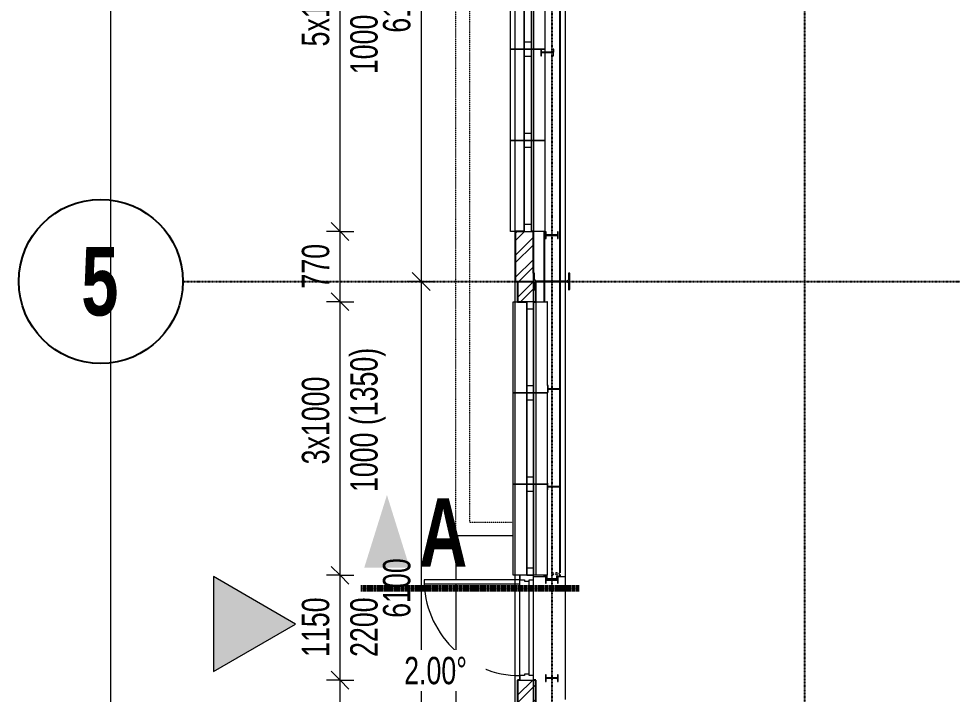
# Model space of a CAD drawing. Header units: millimetres. Extents: x 175370 to 209523, y 3478 to 159868.
# Drawn here: x 175370 to 185611, y 127270 to 134680 of the extents above; entities that cross this region are included whole.
import ezdxf

# ---------------------------------------------------------------- set-up
doc = ezdxf.new("R2010")
doc.units = ezdxf.units.MM
for name, pattern in [('1_Čerchovaná 4_0mm', [8, 4, -2, 0, -2]), ('1_Čerchovaná 6_0mm', [12, 6, -3, 0, -3]), ('3_Čárkovaná 1_0mm', [2, 1, -1])]:
    doc.linetypes.add(name, pattern=pattern)
for name, color, linetype, lineweight in [('A-ANNO-DIMS', 7, 'Continuous', 9), ('A-ANNO-DIMS-150', 7, 'Continuous', 9), ('A-DETL-MBND', 7, '3_Čárkovaná 1_0mm', 9), ('A-DETL-THIN', 7, 'Continuous', 9), ('A-DOOR', 7, 'Continuous', 9), ('A-DOOR-1', 7, 'Continuous', 18), ('A-DOOR-FRAM', 7, 'Continuous', 18), ('A-FLOR', 7, 'Continuous', 9), ('A-GENM', 7, 'Continuous', 9), ('A-GLAZ', 7, 'Continuous', 9), ('A-GLAZ-SILL', 7, 'Continuous', 9), ('A-WALL', 7, 'Continuous', 9), ('A-WALL-1', 7, 'Continuous', 25), ('G-ANNO-DIMS-1', 7, 'Continuous', 25), ('G-ANNO-SYMB', 7, 'Continuous', 9), ('G-ANNO-SYMB-1', 7, '1_Čerchovaná 4_0mm', 100), ('G-ANNO-SYMB-2', 7, 'Continuous', 18), ('S-BEAM', 7, 'Continuous', 9), ('S-COLS', 7, 'Continuous', 9), ('Vlastní 1_A-DETL-GENF', 7, 'Continuous', 9)]:
    doc.layers.add(name, color=color, linetype=linetype, lineweight=lineweight)
for name, color, linetype, lineweight, true_color in [('A-WALL-PATT-1', 9, 'Continuous', 9, 0x808080), ('S-GRID-1', 9, '1_Čerchovaná 6_0mm', 25, 0x808080), ('S-GRID-IDEN', 9, 'Continuous', 25, 0x808080), ('S-GRID-IDEN-1', 9, 'Continuous', 9, 0x808080)]:
    doc.layers.add(name, color=color, linetype=linetype, lineweight=lineweight, true_color=true_color)
doc.styles.add('Arial', font='arial.ttf', dxfattribs={"width": 0.7, "height": 300})
doc.styles.add('Arial_B', font='arialbd.ttf', dxfattribs={"width": 0.7, "height": 750})
doc.dimstyles.new('Vnitřní_-_průhledné', dxfattribs={"dimscale": 304.8, "dimtxt": 306.07782, "dimasz": 0.639764, "dimexe": 0.492126, "dimexo": 0.0625, "dimgap": 0.098425, "dimtad": 1, "dimdec": 0, "dimrnd": 5, "dimzin": 0, "dimdsep": 46, "dimtxsty": 'Arial', "dimblk1": 'OBLIQUE', "dimblk2": 'OBLIQUE', "dimsah": 1, "dimcen": 0.09, "dimdle": 0.492126, "dimazin": 0, "dimtfac": 1, "dimtdec": 4, "dimtix": 1, "dimtmove": 0, "dimatfit": 3, "dimfxl": 0.492126, "dimfxlon": 1, "dimtvp": 1, "dimtolj": 1, "dimtzin": 0, "dimarcsym": 2})
doc.dimstyles.new('Vnitřní_-_průhledné_1', dxfattribs={"dimscale": 304.8, "dimtxt": 306.07782, "dimasz": 0.639764, "dimexe": 0.492126, "dimexo": 0.0625, "dimgap": 0.098425, "dimtad": 1, "dimdec": 0, "dimrnd": 5, "dimzin": 0, "dimdsep": 46, "dimtxsty": 'Arial', "dimblk1": 'OBLIQUE', "dimblk2": 'OBLIQUE', "dimsah": 1, "dimcen": 0.09, "dimdle": 0.492126, "dimazin": 0, "dimtfac": 1, "dimtdec": 4, "dimtix": 1, "dimtmove": 2, "dimatfit": 3, "dimfxl": 0.492126, "dimfxlon": 1, "dimtvp": 1, "dimtolj": 1, "dimtzin": 0, "dimarcsym": 2})
pattern_1 = [(45.00036, (0, 0), (-121.23422, 121.2327), []), (45.00036, (80.82, 0.0005), (-121.23422, 121.2327), [])]

# ---------------------------------------------------------------- blocks, each defined once
blk = doc.blocks.new('Sloup IPE - 388008-1NP')
at = {"layer": 'S-COLS'}
for p, q in [((223092, 19780), (222999, 19625)), ((223070, 19717), (223103, 19773)), ((223103, 19773), (223092, 19780)), ((223010, 19618), (223044, 19674)), ((223073, 19681), (223356, 19511)), ((223361, 19518), (223077, 19688)), ((222999, 19625), (223010, 19618)), ((223342, 19419), (223434, 19574)), ((223423, 19581), (223390, 19525)), ((223434, 19574), (223423, 19581)), ((223363, 19482), (223330, 19426)), ((223330, 19426), (223342, 19419))]:
    blk.add_line(p, q, dxfattribs=at)
at = {"layer": 'S-COLS', "flags": 128}
for points in [[(223044, 19674), (223047, 19678), (223050, 19681), (223054, 19683), (223059, 19684), (223064, 19684), (223068, 19683), (223073, 19681)], [(223077, 19688), (223073, 19691), (223070, 19695), (223068, 19699), (223067, 19704), (223067, 19708), (223068, 19713), (223070, 19717)], [(223356, 19511), (223360, 19508), (223363, 19504), (223365, 19500), (223366, 19495), (223366, 19491), (223365, 19486), (223363, 19482)], [(223390, 19525), (223387, 19521), (223383, 19518), (223379, 19516), (223374, 19515), (223370, 19515), (223365, 19516), (223361, 19518)]]:
    blk.add_lwpolyline(points, dxfattribs=at)
blk = doc.blocks.new('Sloup IPE - 396249-1NP')
at = {"layer": 'S-COLS'}
for p, q in [((220936, 15937), (220899, 15875)), ((220899, 15875), (220905, 15871)), ((220905, 15871), (220919, 15894)), ((220923, 15898), (220924, 15898)), ((220928, 15905), (220927, 15905)), ((220928, 15910), (220942, 15934)), ((220928, 15897), (221024, 15839)), ((221027, 15843), (220931, 15901)), ((220942, 15934), (220936, 15937)), ((221027, 15829), (221013, 15806)), ((221013, 15806), (221019, 15802)), ((221019, 15802), (221056, 15865)), ((221051, 15869), (221037, 15845)), ((221056, 15865), (221051, 15869))]:
    blk.add_line(p, q, dxfattribs=at)
at = {"layer": 'S-COLS', "flags": 128}
for points in [[(220919, 15894), (220920, 15896), (220921, 15897), (220922, 15897), (220924, 15898), (220925, 15898), (220927, 15897), (220928, 15897)], [(220931, 15901), (220930, 15902), (220929, 15903), (220928, 15904), (220927, 15906), (220927, 15907), (220928, 15909), (220928, 15910)], [(221024, 15839), (221026, 15838), (221027, 15837), (221027, 15835), (221028, 15834), (221028, 15832), (221028, 15831), (221027, 15829)], [(221037, 15845), (221036, 15844), (221034, 15843), (221033, 15842), (221031, 15842), (221030, 15842), (221028, 15842), (221027, 15843)]]:
    blk.add_lwpolyline(points, dxfattribs=at)
at = {"layer": 'S-COLS'}
for points in [[(220928, 15897), (220928, 15897), (220927, 15898), (220925, 15898), (220924, 15898), (220924, 15898)], [(220928, 15897), (220928, 15897), (220927, 15898), (220925, 15898), (220925, 15898)], [(220931, 15901), (220930, 15901), (220929, 15902), (220928, 15903), (220928, 15904), (220928, 15905)], [(220931, 15901), (220930, 15901), (220929, 15902), (220929, 15903), (220928, 15903)]]:
    blk.add_open_spline(points, degree=3, dxfattribs=at)
blk = doc.blocks.new('Sloup IPE - 400226-1NP')
at = {"layer": 'S-COLS'}
for p, q in [((221492, 16861), (221454, 16798)), ((221454, 16798), (221460, 16795)), ((221460, 16795), (221474, 16818)), ((221484, 16834), (221498, 16857)), ((221484, 16820), (221580, 16763)), ((221582, 16767), (221486, 16824)), ((221498, 16857), (221492, 16861)), ((221582, 16753), (221568, 16730)), ((221568, 16730), (221574, 16726)), ((221574, 16726), (221612, 16789)), ((221606, 16792), (221592, 16769)), ((221612, 16789), (221606, 16792))]:
    blk.add_line(p, q, dxfattribs=at)
for centre, start, end in [((221480, 16814), 58.9896, 148.9896), ((221490, 16830), 148.9896, 238.9896), ((221576, 16757), 328.9896, 58.9896), ((221586, 16773), 238.9896, 328.9896)]:
    blk.add_arc(centre, 7, start, end, dxfattribs=at)
blk = doc.blocks.new('Sloup IPE - 400484-1NP')
at = {"layer": 'S-COLS'}
for p, q in [((223439, 20101), (223401, 20038)), ((223431, 20074), (223445, 20097)), ((223445, 20097), (223439, 20101)), ((223401, 20038), (223407, 20034)), ((223407, 20034), (223421, 20058)), ((223431, 20060), (223527, 20002)), ((223530, 20006), (223433, 20064)), ((223530, 19993), (223516, 19969)), ((223516, 19969), (223521, 19966)), ((223521, 19966), (223559, 20028)), ((223553, 20032), (223539, 20009)), ((223559, 20028), (223553, 20032))]:
    blk.add_line(p, q, dxfattribs=at)
for centre, start, end in [((223437, 20070), 148.9896, 238.9896), ((223427, 20054), 58.9896, 148.9896), ((223524, 19996), 328.9896, 58.9896), ((223533, 20012), 238.9896, 328.9896)]:
    blk.add_arc(centre, 7, start, end, dxfattribs=at)
blk = doc.blocks.new('OKNO_1k - Okno Hala 1000x1000-586513-1NP')
at = {"layer": 'A-GENM'}
for p, q in [((-500, 225), (-500, 220)), ((-500, 80), (-500, 220)), ((500, 230), (-436, 230)), ((500, 220), (500, 230)), ((500, 220), (500, 80))]:
    blk.add_line(p, q, dxfattribs=at)
at = {"layer": 'A-GLAZ'}
for p, q in [((-500, 80), (-500, 0)), ((500, 80), (-500, 80)), ((-420, 80), (-420, 0)), ((420, 0), (420, 80)), ((500, 0), (500, 80)), ((500, 0), (-500, 0)), ((-500, 0), (500, 0)), ((-500, -150), (-500, 0)), ((500, -75), (500, -150)), ((500, -150), (-500, -150))]:
    blk.add_line(p, q, dxfattribs=at)
at = {"layer": 'A-GLAZ-SILL'}
blk.add_line((-500, 100), (500, 100), dxfattribs=at)
blk = doc.blocks.new('OKNO_1k - Okno Hala 1000x1000-V1-1NP')
at = {"layer": 'A-GENM'}
for p, q in [((420, 230), (-500, 230)), ((-500, 230), (-500, 220)), ((-500, 100), (-500, 220)), ((500, 230), (493, 230)), ((500, 220), (500, 230)), ((500, 220), (500, 80))]:
    blk.add_line(p, q, dxfattribs=at)
at = {"layer": 'A-GLAZ'}
for p, q in [((-500, 80), (-500, 0)), ((500, 80), (-500, 80)), ((-420, 80), (-420, 0)), ((420, 0), (420, 80)), ((500, 0), (500, 80)), ((500, 0), (-500, 0)), ((-500, 0), (500, 0)), ((-500, -150), (-500, -100)), ((500, 0), (500, -150)), ((500, -150), (-500, -150))]:
    blk.add_line(p, q, dxfattribs=at)
at = {"layer": 'A-GLAZ-SILL'}
blk.add_line((-500, 100), (500, 100), dxfattribs=at)
blk = doc.blocks.new('OKNO_1k - Okno Hala 1000x1000-V2-1NP')
at = {"layer": 'A-GENM'}
for p, q in [((-467, 230), (-500, 230)), ((-500, 230), (-500, 220)), ((-500, 189), (-500, 220)), ((500, 230), (-462, 230)), ((500, 220), (500, 230)), ((500, 220), (500, 80)), ((-500, 80), (-500, 183))]:
    blk.add_line(p, q, dxfattribs=at)
at = {"layer": 'A-GLAZ'}
for p, q in [((-500, 80), (-500, 0)), ((500, 80), (-500, 80)), ((-420, 80), (-420, 0)), ((420, 0), (420, 80)), ((500, 0), (500, 80)), ((500, 0), (-500, 0)), ((-500, 0), (500, 0)), ((-500, -150), (-500, 0)), ((500, 0), (500, -150)), ((500, -150), (-500, -150))]:
    blk.add_line(p, q, dxfattribs=at)
at = {"layer": 'A-GLAZ-SILL'}
blk.add_line((-500, 100), (500, 100), dxfattribs=at)
blk = doc.blocks.new('OKNO_1k - Okno Hala 1000x1000-V5-1NP')
at = {"layer": 'A-GENM'}
for p, q in [((500, 230), (-500, 230)), ((-500, 230), (-500, 220)), ((-500, 80), (-500, 220)), ((500, 220), (500, 230)), ((500, 220), (500, 100))]:
    blk.add_line(p, q, dxfattribs=at)
at = {"layer": 'A-GLAZ'}
for p, q in [((-500, 80), (-500, 0)), ((500, 80), (-500, 80)), ((-420, 80), (-420, 0)), ((420, 0), (420, 80)), ((500, 0), (500, 80)), ((500, 0), (-500, 0)), ((-500, 0), (500, 0)), ((-500, -150), (-500, 0)), ((500, -100), (500, -150)), ((500, -150), (-500, -150))]:
    blk.add_line(p, q, dxfattribs=at)
at = {"layer": 'A-GLAZ-SILL'}
blk.add_line((-500, 100), (500, 100), dxfattribs=at)
blk = doc.blocks.new('IPE - 500435-1NP')
at = {"layer": 'S-BEAM'}
for p, q in [((226240, 24797), (226001, 24399)), ((226249, 24796), (226007, 24395)), ((226274, 24854), (226252, 24816)), ((226281, 24850), (226257, 24809)), ((226274, 24854), (226281, 24850)), ((226281, 24850), (226289, 24845)), ((226289, 24845), (226414, 24770)), ((226389, 24712), (223292, 19559)), ((226395, 24705), (223299, 19555)), ((226379, 24695), (226384, 24704)), ((226379, 24695), (226384, 24704)), ((226422, 24765), (226400, 24729)), ((226404, 24738), (226409, 24747)), ((226404, 24738), (226409, 24747)), ((226429, 24761), (226408, 24727)), ((226414, 24770), (226422, 24765)), ((226422, 24765), (226429, 24761)), ((223425, 20113), (223145, 19648)), ((223431, 20109), (223152, 19644)), ((223140, 19640), (223028, 19453)), ((223147, 19636), (223035, 19449)), ((223288, 19552), (222684, 18548)), ((223295, 19548), (222708, 18572)), ((222681, 18542), (222135, 17634)), ((222671, 18510), (221651, 16814)), ((222126, 17619), (221643, 16815)), ((221482, 16882), (221478, 16875)), ((221478, 16875), (221485, 16871)), ((221489, 16878), (221485, 16871)), ((221485, 16871), (221492, 16866)), ((221492, 16866), (221509, 16856)), ((221494, 16831), (221509, 16856)), ((221585, 16777), (221494, 16831)), ((221585, 16777), (221600, 16802)), ((221618, 16791), (221600, 16802)), ((221635, 16802), (221625, 16786)), ((221640, 16795), (221632, 16782)), ((221618, 16791), (221625, 16786)), ((221625, 16786), (221632, 16782)), ((221625, 16786), (221625, 16786))]:
    blk.add_line(p, q, dxfattribs=at)
for centre, start, end in [((226246, 24807), 238.9896, 285.6424), ((226246, 24807), 12.3369, 58.9896), ((226280, 24786), 58.9896, 238.9896), ((226280, 24786), 193.9896, 208.9896), ((226280, 24786), 238.9896, 58.9896), ((226313, 24799), 58.9896, 238.9896), ((226313, 24799), 238.9896, 58.9896), ((226287, 24756), 58.9896, 238.9896), ((226287, 24756), 178.9896, 193.9896), ((226287, 24756), 238.9896, 58.9896), ((226314, 24766), 58.9896, 238.9896), ((226314, 24766), 238.9896, 304.3583), ((226314, 24766), 278.2108, 304.3583), ((226314, 24766), 2.8456, 58.9896), ((226332, 24755), 173.621, 212.8422), ((226332, 24755), 173.621, 238.9896), ((226314, 24766), 2.8456, 47.7608), ((226334, 24759), 99.4691, 139.9485), ((226334, 24759), 58.9896, 139.9485), ((226332, 24755), 238.9896, 340.5255), ((226334, 24759), 317.4537, 58.9896), ((226366, 24735), 137.4537, 238.9896), ((226368, 24739), 58.9896, 160.5255), ((226366, 24735), 238.9896, 340.5255), ((226373, 24704), 58.9896, 238.9896), ((226373, 24704), 238.9896, 246.8264), ((226368, 24739), 317.4537, 58.9896), ((226373, 24704), 51.1529, 58.9896), ((226373, 24704), 51.1529, 58.9896), ((226399, 24747), 58.9896, 238.9896), ((226400, 24714), 192.3369, 238.9896), ((226399, 24747), 238.9896, 246.8264), ((226399, 24747), 238.9896, 246.8264), ((226402, 24718), 58.9896, 105.6424), ((226399, 24747), 51.1529, 58.9896), ((221577, 16845), 58.9896, 238.9896), ((221577, 16845), 238.9896, 58.9896), ((221611, 16825), 58.9896, 238.9896), ((221611, 16825), 238.9896, 58.9896), ((221611, 16825), 343.9896, 358.9896), ((221646, 16804), 192.3369, 238.9896), ((221646, 16804), 58.9896, 105.6424)]:
    blk.add_arc(centre, 11, start, end, dxfattribs=at)
for points, knots in [([(226249, 24796), (226249, 24796), (226249, 24796), (226250, 24797), (226251, 24797), (226251, 24797), (226252, 24798), (226253, 24799), (226254, 24800), (226255, 24801), (226256, 24803), (226257, 24805), (226257, 24806), (226257, 24807), (226257, 24808), (226257, 24808), (226257, 24809), (226257, 24809), (226257, 24809)], [-1, -1, -1, -1, -0.9, -0.85, -0.8, -0.75, -0.7, -0.65, -0.6, -0.5, -0.4, -0.35, -0.3, -0.25, -0.2, -0.15, -0.1, 0, 0, 0, 0]), ([(226368, 24694), (226369, 24694), (226370, 24694), (226371, 24694), (226371, 24694), (226372, 24693), (226372, 24693), (226373, 24693), (226374, 24693), (226374, 24693), (226375, 24694), (226375, 24694), (226375, 24694), (226376, 24694), (226376, 24694), (226377, 24694), (226377, 24694), (226378, 24695), (226378, 24695), (226379, 24695)], [-1, -1, -1, -1, -0.9, -0.8, -0.75, -0.7, -0.65, -0.6, -0.55, -0.5, -0.45, -0.4, -0.375, -0.35, -0.3, -0.25, -0.2, -0.1, 0, 0, 0, 0]), ([(226380, 24713), (226380, 24713), (226381, 24712), (226381, 24711), (226382, 24711), (226382, 24710), (226382, 24710), (226383, 24709), (226383, 24709), (226383, 24708), (226383, 24708), (226383, 24707), (226383, 24707), (226384, 24706), (226384, 24706), (226384, 24705), (226384, 24704), (226384, 24704)], [0, 0, 0, 0, 0.1, 0.2, 0.25, 0.3, 0.35, 0.4, 0.475, 0.55, 0.5875, 0.60625, 0.625, 0.7, 0.775, 0.85, 1, 1, 1, 1]), ([(226389, 24712), (226389, 24712), (226389, 24712), (226389, 24713), (226389, 24714), (226389, 24714), (226389, 24715), (226389, 24716), (226390, 24718), (226391, 24720), (226392, 24721), (226392, 24722)], [0, 0, 0, 0, 0.166667, 0.25, 0.333333, 0.416667, 0.5, 0.583333, 0.666667, 0.833333, 1, 1, 1, 1]), ([(226389, 24712), (226389, 24712), (226389, 24713), (226389, 24714), (226389, 24714), (226389, 24715), (226389, 24716), (226390, 24718), (226390, 24719), (226391, 24720)], [-0.8333333, -0.8333333, -0.8333333, -0.8333333, -0.75, -0.6666667, -0.5833333, -0.5, -0.4166667, -0.3333333, -0.1666667, -0.1666667, -0.1666667, -0.1666667]), ([(226392, 24722), (226392, 24722), (226393, 24724), (226394, 24725), (226395, 24726), (226396, 24727), (226397, 24728), (226398, 24728), (226399, 24728), (226399, 24728), (226400, 24729), (226400, 24729)], [0, 0, 0, 0, 0.166667, 0.333333, 0.416667, 0.5, 0.583333, 0.666667, 0.75, 0.833333, 1, 1, 1, 1]), ([(226399, 24728), (226399, 24728), (226399, 24728), (226398, 24728), (226397, 24728), (226396, 24727), (226395, 24726), (226394, 24725), (226394, 24725), (226393, 24724)], [0.1666667, 0.1666667, 0.1666667, 0.1666667, 0.25, 0.3333333, 0.4166667, 0.5, 0.5833333, 0.6666667, 0.8076399, 0.8076399, 0.8076399, 0.8076399]), ([(226394, 24737), (226395, 24737), (226395, 24737), (226396, 24736), (226397, 24736), (226398, 24736), (226398, 24736), (226399, 24736), (226399, 24736), (226400, 24736), (226400, 24736), (226401, 24737), (226401, 24737), (226401, 24737), (226402, 24737), (226402, 24737), (226403, 24737), (226404, 24737), (226404, 24738), (226404, 24738)], [-1, -1, -1, -1, -0.9, -0.8, -0.75, -0.7, -0.65, -0.6, -0.55, -0.5, -0.45, -0.4, -0.375, -0.35, -0.3, -0.25, -0.2, -0.1, 0, 0, 0, 0]), ([(226403, 24737), (226403, 24737), (226403, 24737), (226404, 24738), (226404, 24738)], [0.8, 0.8, 0.8, 0.8, 0.85, 1, 1, 1, 1]), ([(226405, 24756), (226406, 24756), (226406, 24755), (226407, 24754), (226407, 24754), (226408, 24753), (226408, 24753), (226408, 24752), (226409, 24751), (226409, 24751), (226409, 24750), (226409, 24750), (226409, 24750), (226409, 24749), (226409, 24749), (226410, 24748), (226410, 24747), (226409, 24747)], [0, 0, 0, 0, 0.1, 0.2, 0.25, 0.3, 0.35, 0.4, 0.475, 0.55, 0.5875, 0.60625, 0.625, 0.7, 0.775, 0.85, 1, 1, 1, 1]), ([(221635, 16802), (221635, 16802), (221635, 16802), (221635, 16803), (221635, 16804), (221635, 16805), (221635, 16806), (221635, 16807), (221635, 16808), (221636, 16810), (221637, 16812), (221638, 16813), (221639, 16813), (221640, 16814), (221641, 16814), (221642, 16815), (221642, 16815), (221643, 16815), (221643, 16815)], [0, 0, 0, 0, 0.1, 0.15, 0.2, 0.25, 0.3, 0.35, 0.4, 0.5, 0.6, 0.65, 0.7, 0.75, 0.8, 0.85, 0.9, 1, 1, 1, 1])]:
    blk.add_open_spline(points, degree=3, knots=knots, dxfattribs=at)
for points in [[(226384, 24705), (226384, 24705), (226384, 24705), (226384, 24704), (226384, 24704)], [(226391, 24720), (226391, 24720), (226392, 24721), (226392, 24722)], [(226393, 24724), (226393, 24723), (226392, 24722), (226392, 24722)], [(221635, 16808), (221635, 16809), (221636, 16809), (221636, 16810)], [(221635, 16802), (221635, 16802), (221635, 16802), (221635, 16802)]]:
    blk.add_open_spline(points, degree=3, dxfattribs=at)
blk = doc.blocks.new('Sloup IPE - 502209-1NP')
at = {"layer": 'S-COLS'}
for p, q in [((224429, 21844), (224391, 21782)), ((224421, 21818), (224435, 21841)), ((224435, 21841), (224429, 21844)), ((224391, 21782), (224397, 21778)), ((224397, 21778), (224411, 21802)), ((224421, 21804), (224517, 21746)), ((224519, 21750), (224423, 21808)), ((224519, 21736), (224505, 21713)), ((224505, 21713), (224511, 21710)), ((224511, 21710), (224549, 21772)), ((224543, 21776), (224529, 21753)), ((224549, 21772), (224543, 21776))]:
    blk.add_line(p, q, dxfattribs=at)
for centre, start, end in [((224427, 21814), 148.9896, 238.9896), ((224417, 21798), 58.9896, 148.9896), ((224513, 21740), 328.9896, 58.9896), ((224523, 21756), 238.9896, 328.9896)]:
    blk.add_arc(centre, 7, start, end, dxfattribs=at)
blk = doc.blocks.new('Sloup IPE - 502301-1NP')
at = {"layer": 'S-COLS'}
for p, q in [((222035, 17726), (221998, 17664)), ((222027, 17700), (222041, 17723)), ((222041, 17723), (222035, 17726)), ((221998, 17664), (222004, 17660)), ((222004, 17660), (222018, 17684)), ((222027, 17686), (222123, 17628)), ((222126, 17632), (222030, 17690)), ((222126, 17619), (222112, 17595)), ((222118, 17592), (222155, 17654)), ((222149, 17658), (222135, 17635)), ((222155, 17654), (222149, 17658)), ((222112, 17595), (222118, 17592))]:
    blk.add_line(p, q, dxfattribs=at)
for centre, start, end in [((222024, 17680), 58.9896, 148.9896), ((222033, 17696), 148.9896, 238.9896), ((222120, 17622), 328.9896, 58.9896), ((222129, 17638), 238.9896, 328.9896)]:
    blk.add_arc(centre, 7, start, end, dxfattribs=at)
blk = doc.blocks.new('Sloup IPE - 502302-1NP')
at = {"layer": 'S-COLS'}
for p, q in [((222591, 18643), (222553, 18580)), ((222583, 18616), (222597, 18639)), ((222597, 18639), (222591, 18643)), ((222553, 18580), (222559, 18577)), ((222559, 18577), (222573, 18600)), ((222583, 18602), (222679, 18545)), ((222681, 18549), (222585, 18606)), ((222673, 18508), (222711, 18571)), ((222705, 18574), (222691, 18551)), ((222711, 18571), (222705, 18574)), ((222681, 18535), (222667, 18512)), ((222667, 18512), (222673, 18508))]:
    blk.add_line(p, q, dxfattribs=at)
for centre, start, end in [((222579, 18596), 58.9896, 148.9896), ((222589, 18612), 148.9896, 238.9896), ((222675, 18539), 328.9896, 58.9896), ((222685, 18555), 238.9896, 328.9896)]:
    blk.add_arc(centre, 7, start, end, dxfattribs=at)
blk = doc.blocks.new('OKNO_1k - Okno Hala 1000x1000-V17-1NP')
at = {"layer": 'A-GENM'}
for p, q in [((491, 230), (-500, 230)), ((-500, 230), (-500, 220)), ((-500, 80), (-500, 220)), ((500, 220), (500, 225)), ((500, 220), (500, 80))]:
    blk.add_line(p, q, dxfattribs=at)
at = {"layer": 'A-GLAZ'}
for p, q in [((-500, 80), (-500, 0)), ((500, 80), (-500, 80)), ((-420, 80), (-420, 0)), ((420, 0), (420, 80)), ((500, 0), (500, 80)), ((500, 0), (-500, 0)), ((-500, 0), (500, 0)), ((-500, -150), (-500, 0)), ((500, 0), (500, -150)), ((500, -150), (-500, -150))]:
    blk.add_line(p, q, dxfattribs=at)
at = {"layer": 'A-GLAZ-SILL'}
blk.add_line((-500, 100), (500, 100), dxfattribs=at)
blk = doc.blocks.new('OKNO_1k - Okno Hala 1000x1000-V18-1NP')
at = {"layer": 'A-GENM'}
for p, q in [((500, 230), (-500, 230)), ((-500, 230), (-500, 220)), ((-500, 189), (-500, 220)), ((500, 220), (500, 230)), ((500, 220), (500, 189)), ((-500, 80), (-500, 182)), ((500, 183), (500, 80))]:
    blk.add_line(p, q, dxfattribs=at)
at = {"layer": 'A-GLAZ'}
for p, q in [((-500, 80), (-500, 0)), ((500, 80), (-500, 80)), ((-420, 80), (-420, 0)), ((420, 0), (420, 80)), ((500, 0), (500, 80)), ((500, 0), (-500, 0)), ((-500, 0), (500, 0)), ((-500, -150), (-500, 0)), ((500, 0), (500, -150)), ((500, -150), (-500, -150))]:
    blk.add_line(p, q, dxfattribs=at)
at = {"layer": 'A-GLAZ-SILL'}
blk.add_line((-500, 100), (500, 100), dxfattribs=at)
blk = doc.blocks.new('Vnější jednoduché dvoukřídlé dveře - 1050 x 2100mm-849430-1NP')
at = {"layer": 'A-DOOR'}
blk.add_arc((525, 81.35), 1050, 90, 180, dxfattribs=at)
at = {"layer": 'A-DOOR-1'}
for p, q in [((525, 1131.35), (480, 1131.35)), ((480, 1131.35), (480, 81.35)), ((525, 81.35), (525, 1131.35)), ((480, 81.35), (525, 81.35))]:
    blk.add_line(p, q, dxfattribs=at)
at = {"layer": 'A-DOOR-FRAM'}
for p, q in [((-525, 81.35), (-575, 81.35)), ((-575, 81.35), (-575, -68.65)), ((-525, 31.5875), (-525, 81.35)), ((-509.125, 31.5875), (-525, 31.5875)), ((-509.125, -19.4375), (-509.125, 31.5875)), ((525, 31.5875), (509.125, 31.5875)), ((509.125, 31.5875), (509.125, -19.4375)), ((525, 81.35), (525, 31.5875)), ((575, 81.35), (525, 81.35)), ((575, -68.65), (575, 81.35)), ((-575, -68.65), (-525, -68.65)), ((-525, -68.65), (-525, -19.4375)), ((-525, -19.4375), (-509.125, -19.4375)), ((509.125, -19.4375), (525, -19.4375)), ((525, -19.4375), (525, -68.65)), ((525, -68.65), (575, -68.65))]:
    blk.add_line(p, q, dxfattribs=at)
blk = doc.blocks.new('DIMBLOCK9-1NP')
at = {"layer": 'A-ANNO-DIMS-150', "lineweight": 18}
for p, q in [((179785, 137895), (179688, 137993)), ((179785, 137895), (179883, 137798)), ((179785, 131798), (179688, 131895)), ((179785, 131798), (179883, 131700))]:
    blk.add_line(p, q, dxfattribs=at)
at = {"layer": 'A-ANNO-DIMS-150'}
for p, q in [((179785, 137895), (179635, 137895)), ((179785, 137895), (179785, 131798)), ((179785, 137895), (179935, 137895)), ((179785, 131798), (179635, 131798)), ((179785, 131798), (179935, 131798))]:
    blk.add_line(p, q, dxfattribs=at)
at = {"layer": 'A-ANNO-DIMS-150', "color": 0, "insert": (179366, 134526), "char_height": 300, "width": 768.49, "attachment_point": 1, "rotation": 90, "line_spacing_factor": 0.941778, "style": 'Arial'}
blk.add_mtext('6100', dxfattribs=at)
blk = doc.blocks.new('_Oblique')
at = {"color": 0, "linetype": 'ByBlock', "lineweight": -2}
blk.add_line((-0.5, -0.5), (0.5, 0.5), dxfattribs=at)
blk = doc.blocks.new('DIMBLOCK10-1NP')
at = {"layer": 'A-ANNO-DIMS-150'}
for p, q in [((179785, 131798), (179635, 131798)), ((179785, 131798), (179785, 125550)), ((179785, 131798), (179935, 131798)), ((179785, 125700), (179635, 125700)), ((179785, 125700), (179935, 125700))]:
    blk.add_line(p, q, dxfattribs=at)
at = {"layer": 'A-ANNO-DIMS-150', "lineweight": 18}
for p, q in [((179785, 131798), (179688, 131895)), ((179785, 131798), (179883, 131700)), ((179785, 125700), (179688, 125798)), ((179785, 125700), (179883, 125603))]:
    blk.add_line(p, q, dxfattribs=at)
at = {"layer": 'A-ANNO-DIMS-150', "color": 0, "insert": (179366, 128109), "char_height": 300, "width": 768.49, "attachment_point": 1, "rotation": 90, "line_spacing_factor": 0.941778, "style": 'Arial'}
blk.add_mtext('6100', dxfattribs=at)
blk = doc.blocks.new('Osnova - 6mm-307864-1NP')
at = {"layer": 'S-GRID-IDEN'}
blk.add_circle((0, 0), 6, dxfattribs=at)
blk = doc.blocks.new('DIMBLOCK11-1NP')
at = {"layer": 'A-ANNO-DIMS-150'}
for p, q in [((176378, 153534), (176378, 125264)), ((176378, 153384), (176228, 153384)), ((176378, 153384), (176528, 153384)), ((176378, 125414), (176228, 125414)), ((176378, 125414), (176528, 125414))]:
    blk.add_line(p, q, dxfattribs=at)
at = {"layer": 'A-ANNO-DIMS-150', "lineweight": 18}
for p, q in [((176378, 153384), (176280, 153482)), ((176378, 153384), (176475, 153287)), ((176378, 125414), (176280, 125512)), ((176378, 125414), (176475, 125317))]:
    blk.add_line(p, q, dxfattribs=at)
at = {"layer": 'A-ANNO-DIMS-150', "color": 0, "insert": (175958, 138999), "char_height": 300, "width": 960.61, "attachment_point": 1, "rotation": 90, "line_spacing_factor": 0.941778, "style": 'Arial'}
blk.add_mtext('27970', dxfattribs=at)
blk = doc.blocks.new('Řez - Velká značka-308779-1NP')
at = {"layer": 'G-ANNO-SYMB'}
blk.add_hatch(color=256, dxfattribs=at).paths.add_polyline_path([(3.576, 1.5), (0.25, 1.5), (1.913, 6.822)])
blk = doc.blocks.new('DIMBLOCK12-1NP')
at = {"layer": 'A-ANNO-DIMS-150', "lineweight": 18}
for p, q in [((178895, 128575), (178798, 128673)), ((178895, 128575), (178993, 128478)), ((178895, 127425), (178798, 127523)), ((178895, 127425), (178993, 127328))]:
    blk.add_line(p, q, dxfattribs=at)
at = {"layer": 'A-ANNO-DIMS-150'}
for p, q in [((178895, 128575), (178745, 128575)), ((178895, 127275), (178895, 128575)), ((178895, 128575), (179045, 128575)), ((178895, 127425), (178745, 127425)), ((178895, 127425), (179045, 127425))]:
    blk.add_line(p, q, dxfattribs=at)
at = {"layer": 'A-ANNO-DIMS-150', "color": 0, "char_height": 300, "width": 768.49, "attachment_point": 1, "rotation": 90, "line_spacing_factor": 0.941778, "style": 'Arial'}
for s, insert in [('1150', (178476, 127680)), ('2200', (179007, 127680))]:
    blk.add_mtext(s, dxfattribs=dict(at, insert=insert))
blk = doc.blocks.new('DIMBLOCK13-1NP')
at = {"layer": 'A-ANNO-DIMS-150', "lineweight": 18}
for p, q in [((178895, 131575), (178798, 131673)), ((178895, 131575), (178993, 131478)), ((178895, 128575), (178798, 128673)), ((178895, 128575), (178993, 128478))]:
    blk.add_line(p, q, dxfattribs=at)
at = {"layer": 'A-ANNO-DIMS-150'}
for p, q in [((178895, 131575), (178745, 131575)), ((178895, 128575), (178895, 131575)), ((178895, 131575), (179045, 131575)), ((178895, 128575), (178745, 128575)), ((178895, 128575), (179045, 128575))]:
    blk.add_line(p, q, dxfattribs=at)
at = {"layer": 'A-ANNO-DIMS-150', "color": 0, "char_height": 300, "attachment_point": 1, "rotation": 90, "line_spacing_factor": 0.941778, "style": 'Arial'}
for s, insert, width in [('1000 (1350)', (179007, 129488), 1859.07), ('3x1000', (178476, 129792), 1130.13)]:
    blk.add_mtext(s, dxfattribs=dict(at, insert=insert, width=width))
blk = doc.blocks.new('DIMBLOCK14-1NP')
at = {"layer": 'A-ANNO-DIMS-150', "lineweight": 18}
for p, q in [((178895, 132345), (178798, 132443)), ((178895, 132345), (178993, 132248)), ((178895, 131575), (178798, 131673)), ((178895, 131575), (178993, 131478))]:
    blk.add_line(p, q, dxfattribs=at)
at = {"layer": 'A-ANNO-DIMS-150'}
for p, q in [((178895, 132345), (178745, 132345)), ((178895, 131575), (178895, 132345)), ((178895, 132345), (179045, 132345)), ((178895, 131575), (178745, 131575)), ((178895, 131575), (179045, 131575))]:
    blk.add_line(p, q, dxfattribs=at)
at = {"layer": 'A-ANNO-DIMS-150', "color": 0, "insert": (178476, 131720), "char_height": 300, "width": 576.37, "attachment_point": 1, "rotation": 90, "line_spacing_factor": 0.941778, "style": 'Arial'}
blk.add_mtext('770', dxfattribs=at)
blk = doc.blocks.new('DIMBLOCK15-1NP')
at = {"layer": 'A-ANNO-DIMS-150', "lineweight": 18}
for p, q in [((178895, 137345), (178798, 137443)), ((178895, 137345), (178993, 137248)), ((178895, 132345), (178798, 132443)), ((178895, 132345), (178993, 132248))]:
    blk.add_line(p, q, dxfattribs=at)
at = {"layer": 'A-ANNO-DIMS-150'}
for p, q in [((178895, 137345), (178745, 137345)), ((178895, 132345), (178895, 137345)), ((178895, 137345), (179045, 137345)), ((178895, 132345), (178745, 132345)), ((178895, 132345), (179045, 132345))]:
    blk.add_line(p, q, dxfattribs=at)
at = {"layer": 'A-ANNO-DIMS-150', "color": 0, "char_height": 300, "attachment_point": 1, "rotation": 90, "line_spacing_factor": 0.941778, "style": 'Arial'}
for s, insert, width in [('1000 (1350)', (179007, 134071), 1859.07), ('5x1000', (178476, 134375), 1130.13)]:
    blk.add_mtext(s, dxfattribs=dict(at, insert=insert, width=width))
blk = doc.blocks.new('DIMBLOCK43-1NP')
at = {"layer": 'A-ANNO-DIMS-150', "lineweight": 18}
for p, q in [((178895, 127425), (178798, 127523)), ((178895, 127425), (178993, 127328)), ((178895, 125414), (178798, 125512)), ((178895, 125414), (178993, 125317))]:
    blk.add_line(p, q, dxfattribs=at)
at = {"layer": 'A-ANNO-DIMS-150'}
for p, q in [((178895, 125264), (178895, 127575)), ((178895, 127425), (178745, 127425)), ((178895, 127425), (179045, 127425)), ((178895, 125414), (178745, 125414)), ((178895, 125414), (179045, 125414))]:
    blk.add_line(p, q, dxfattribs=at)
at = {"layer": 'A-ANNO-DIMS-150', "color": 0, "insert": (178476, 126100), "char_height": 300, "width": 768.49, "attachment_point": 1, "rotation": 90, "line_spacing_factor": 0.941778, "style": 'Arial'}
blk.add_mtext('2010', dxfattribs=at)

msp = doc.modelspace()

# ---------------------------------------------------------------- hatches: boundary and pattern name
at = {"layer": 'A-WALL-PATT-1'}
h = msp.add_hatch(dxfattribs=at)
h.set_pattern_fill('FP_1', color=256, angle=76.01036, style=0, pattern_type=2)
h.set_pattern_definition(pattern_1)
h.paths.add_polyline_path([(180815.7, 131797.9), (181015.7, 131797.9), (181015.7, 132345.4), (180815.7, 132345.4), (180815.7, 131823.2)])
h.paths.add_polyline_path([(180815.7, 137345.4), (181015.7, 137345.4), (181015.7, 137895.4), (180815.7, 137895.4), (180815.7, 137348)])
h = msp.add_hatch(dxfattribs=at)
h.set_pattern_fill('FP_1', color=256, angle=76.01036, style=0, pattern_type=2)
h.set_pattern_definition(pattern_1)
h.paths.add_polyline_path([(181016.1, 125414.4), (181042.2, 125414.4), (181042.2, 127425.4), (180842.2, 127425.4), (180842.2, 125414.4)])
h.paths.add_polyline_path([(180842.2, 131575.4), (181042.2, 131575.4), (181041.1, 131791.5), (181033.8, 131785.7), (181029.7, 131777.3), (181029.2, 131772.6), (181029.2, 131707.9), (181015.7, 131707.9), (181015.7, 131797.9), (180842.2, 131797.9)])
at = {"layer": 'Vlastní 1_A-DETL-GENF'}
msp.add_hatch(color=256, dxfattribs=at).paths.add_polyline_path([(177507.4, 127521.4), (178407.4, 128041.1), (177507.4, 128560.7), (177507.4, 128158.4)])

# ---------------------------------------------------------------- linework, layer by layer
at = {"layer": 'A-DETL-MBND'}
for p, q in [((180165.7, 129009), (180165.7, 154026.8)), ((180315.7, 153876.8), (180315.7, 129159)), ((180315.7, 129159), (180792.2, 129159))]:
    msp.add_line(p, q, dxfattribs=at)
at = {"layer": 'A-DETL-THIN'}
for p, q in [((180815.7, 125414.4), (180815.7, 153384.2)), ((181015.7, 125614.4), (181015.7, 153179.2)), ((178407.4, 128041.1), (177507.4, 128560.7)), ((177507.4, 128560.7), (177507.4, 127521.4)), ((177507.4, 127521.4), (178407.4, 128041.1))]:
    msp.add_line(p, q, dxfattribs=at)
at = {"layer": 'A-FLOR'}
for p, q in [((180165.7, 129009), (180165.7, 128525.4)), ((180792.2, 129009), (180165.7, 129009)), ((181365.7, 128560.4), (181365.7, 127214.4)), ((180165.7, 128480.4), (180165.7, 127009)), ((180865.7, 127425.4), (180865.7, 128480.4))]:
    msp.add_line(p, q, dxfattribs=at)
at = {"layer": 'A-WALL'}
for p, q in [((181365.7, 137891.1), (181365.7, 131802.2)), ((181365.7, 131793.6), (181365.7, 128560.4)), ((180865.7, 128525.4), (180865.7, 128575.4)), ((181017.2, 128560.4), (181148.6, 128560.4)), ((181155.1, 128560.4), (181165.1, 128560.4)), ((181271.3, 128560.4), (181281.3, 128560.4)), ((181287.8, 128560.4), (181365.7, 128560.4)), ((180965.7, 128509.5), (180965.7, 127491.3))]:
    msp.add_line(p, q, dxfattribs=at)
at = {"layer": 'A-WALL-1'}
for p, q in [((180915.7, 132345.4), (180815.7, 132345.4)), ((180815.7, 132345.4), (180815.7, 131797.9)), ((181015.7, 132345.4), (180995.7, 132345.4)), ((181015.7, 131887.9), (181015.7, 132345.4)), ((180815.7, 131797.9), (181015.7, 131797.9)), ((180842.2, 131797.9), (180842.2, 131575.4)), ((181042.2, 131575.4), (181042.2, 131791.9)), ((180842.2, 131575.4), (180942.2, 131575.4)), ((181022.2, 131575.4), (181042.2, 131575.4)), ((180867.2, 127425.4), (180842.2, 127425.4)), ((180842.2, 127425.4), (180842.2, 125414.4)), ((181042.2, 127425.4), (181017.2, 127425.4)), ((181042.2, 125790.4), (181042.2, 127425.4))]:
    msp.add_line(p, q, dxfattribs=at)
at = {"layer": 'G-ANNO-SYMB-1'}
msp.add_line((179122.7, 128432.7), (181520.3, 128432.7), dxfattribs=at)
at = {"layer": 'S-GRID-1'}
for p, q in [((181218.2, 158068.3), (181218.2, 120650.8)), ((183988.2, 158068.3), (183988.2, 120650.8)), ((177170.3, 131797.9), (203907.7, 131797.9))]:
    msp.add_line(p, q, dxfattribs=at)

# ---------------------------------------------------------------- block references
at = {"layer": 'A-DOOR-FRAM', "rotation": 90.00000000000392}
msp.add_blockref('Vnější jednoduché dvoukřídlé dveře - 1050 x 2100mm-849430-1NP', (180948.5, 128000.4), dxfattribs=at)
at = {"layer": 'A-GLAZ'}
for name, p, rotation in [('OKNO_1k - Okno Hala 1000x1000-V18-1NP', (180915.7, 134845.4), 270.0000000000039), ('OKNO_1k - Okno Hala 1000x1000-V2-1NP', (180915.7, 133845.4), 270.0000000000039), ('OKNO_1k - Okno Hala 1000x1000-V5-1NP', (180915.7, 132845.4), 270.0000000000039), ('OKNO_1k - Okno Hala 1000x1000-V1-1NP', (180942.2, 131075.4), 270.000000000004), ('OKNO_1k - Okno Hala 1000x1000-V17-1NP', (180942.2, 130075.4), 270.000000000004), ('OKNO_1k - Okno Hala 1000x1000-586513-1NP', (180942.2, 129075.4), 270.000000000004)]:
    msp.add_blockref(name, p, dxfattribs=dict(at, rotation=rotation))
at = {"layer": 'G-ANNO-SYMB', "xscale": 149.9999999999999, "yscale": 149.9999999999999, "zscale": 149.9999999999999}
msp.add_blockref('Řez - Velká značka-308779-1NP', (179122.7, 128432.7), dxfattribs=at)
at = {"layer": 'S-BEAM', "rotation": 31.01035950519297}
msp.add_blockref('IPE - 500435-1NP', (0, 0), dxfattribs=at)
at = {"layer": 'S-COLS', "rotation": 31.01035950519297}
for name in ['Sloup IPE - 502209-1NP', 'Sloup IPE - 400484-1NP', 'Sloup IPE - 388008-1NP', 'Sloup IPE - 502302-1NP', 'Sloup IPE - 502301-1NP', 'Sloup IPE - 400226-1NP', 'Sloup IPE - 396249-1NP']:
    msp.add_blockref(name, (0, 0), dxfattribs=at)
at = {"layer": 'S-GRID-IDEN', "xscale": 149.9999999999999, "yscale": 149.9999999999999, "zscale": 149.9999999999999, "rotation": 269.9999999999995}
msp.add_blockref('Osnova - 6mm-307864-1NP', (176270.3, 131797.9), dxfattribs=at)

# ---------------------------------------------------------------- texts
at = {"layer": 'G-ANNO-SYMB-2', "insert": (179761.9, 129419.5), "char_height": 750, "width": 614.493, "attachment_point": 1, "style": 'Arial_B'}
msp.add_mtext('\\fArial|b1|i0|c238|p34|;\\W.7;A', dxfattribs=at)
at = {"layer": 'S-GRID-IDEN-1', "insert": (176057, 132174.6), "char_height": 750, "width": 505.063, "attachment_point": 1, "style": 'Arial_B'}
msp.add_mtext('\\fArial|b1|i0|c238|p34|;\\W.7;5', dxfattribs=at)

# ---------------------------------------------------------------- dimensions: what is measured, and where the dimension line sits
at = {"layer": 'A-ANNO-DIMS'}
for base, p1, p2, override, picture, middle in [((176377.8, 125414.4), (176527.8, 153384.2), (176527.8, 125414.4), {"dimpost": '<>', "dimfxl": 27969.800329}, 'DIMBLOCK11-1NP', (176194.6, 139399.3)), ((179785.2991502, 131797.8916405), (179935.2991502, 137895.3916405), (179935.2991502, 131797.8916405), {"dimpost": '<>', "dimfxl": 6097.5}, 'DIMBLOCK9-1NP', (179602.127253, 134846.6416405)), ((178895.3, 132345.4), (179045.3, 131575.4), (179045.3, 132345.4), {"dimpost": '<>', "dimfxl": 770}, 'DIMBLOCK14-1NP', (178712.2, 131960.4)), ((178895.3, 127425.4), (179045.3, 125414.4), (179045.3, 127425.4), {"dimpost": '<>', "dimfxl": 2011}, 'DIMBLOCK43-1NP', (178712.2, 126419.9))]:
    dim = msp.add_linear_dim(base=base, p1=p1, p2=p2, angle=90, dimstyle='Vnitřní_-_průhledné', override=override, dxfattribs=at)
    dim.commit()
    dim.dimension.update_dxf_attribs({"geometry": picture, "text_midpoint": middle})
for base, p1, p2, text, override, picture, middle in [((178895.3, 137345.4), (179045.3, 132345.4), (179045.3, 137345.4), '5x1000\\X1000 (1350)', {"dimpost": '<>', "dimfxl": 5000}, 'DIMBLOCK15-1NP', (178895.3, 134845.4)), ((178895.3, 128575.4), (179045.3, 127425.4), (179045.3, 128575.4), '<>\\X2200', {"dimpost": '<>', "dimfxl": 1150}, 'DIMBLOCK12-1NP', (178895.3, 128000.4))]:
    dim = msp.add_linear_dim(base=base, p1=p1, p2=p2, angle=90, text=text, dimstyle='Vnitřní_-_průhledné', override=override, dxfattribs=at)
    dim.commit()
    dim.dimension.update_dxf_attribs({"geometry": picture, "text_midpoint": middle})
dim = msp.add_linear_dim(base=(179785.2991502, 125700.3916405), p1=(179935.2991502, 131797.8916405), p2=(179935.2991502, 125700.3916405), angle=90, dimstyle='Vnitřní_-_průhledné_1', override={"dimpost": '<>', "dimfxl": 6097.5}, dxfattribs=at)
dim.commit()
dim.dimension.update_dxf_attribs({"geometry": 'DIMBLOCK10-1NP', "text_midpoint": (179565.830249, 128493.392473), "dimtype": 160, "text_rotation": 90})
dim = msp.add_linear_dim(base=(178895.3, 131575.4), p1=(179045.3, 128575.4), p2=(179045.3, 131575.4), angle=90, text='3x1000\\X1000 (1350)', dimstyle='Vnitřní_-_průhledné_1', override={"dimpost": '<>', "dimfxl": 3000}, dxfattribs=at)
dim.commit()
dim.dimension.update_dxf_attribs({"geometry": 'DIMBLOCK13-1NP', "text_midpoint": (178875.9, 129791.9), "dimtype": 160, "text_rotation": 90})

# ---------------------------------------------------------------- next in the draw order: texts
at = {"layer": 'G-ANNO-DIMS-1', "insert": (179598.6, 127680.4), "char_height": 300, "width": 819.03, "attachment_point": 1, "line_spacing_factor": 0.941778, "style": 'Arial', "bg_fill": 3, "box_fill_scale": 1.25, "bg_fill_color": 256, "bg_fill_true_color": 13158600, "bg_fill_transparency": 0}
msp.add_mtext('2.00°', dxfattribs=at)

# ---------------------------------------------------------------- next in the draw order: texts
msp.add_mtext('2.00°', dxfattribs=at)

doc.saveas('drawing.dxf')
